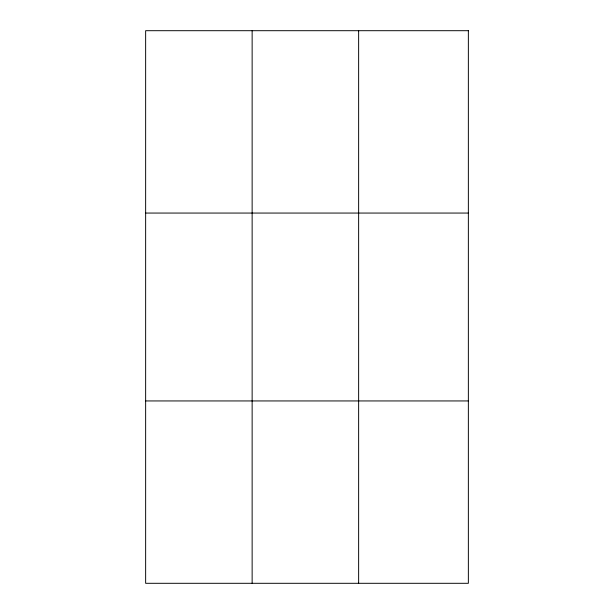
<?xml version="1.0" encoding="UTF-8"?>
<svg xmlns="http://www.w3.org/2000/svg" width="614" height="614" viewBox="0 0 614 614"><rect width="100%" height="100%" fill="white"/><g stroke="black" fill="none" stroke-linecap="round" stroke-linejoin="round"><path stroke-width="0.92" d="M252.139 30.7L252.139 583.3M358.637 30.7L358.637 583.3M145.641 213.058L468.359 213.058M145.641 400.942L468.359 400.942M468.359 30.7L468.359 583.3L145.641 583.3L145.641 30.7L468.359 30.7"/></g></svg>
